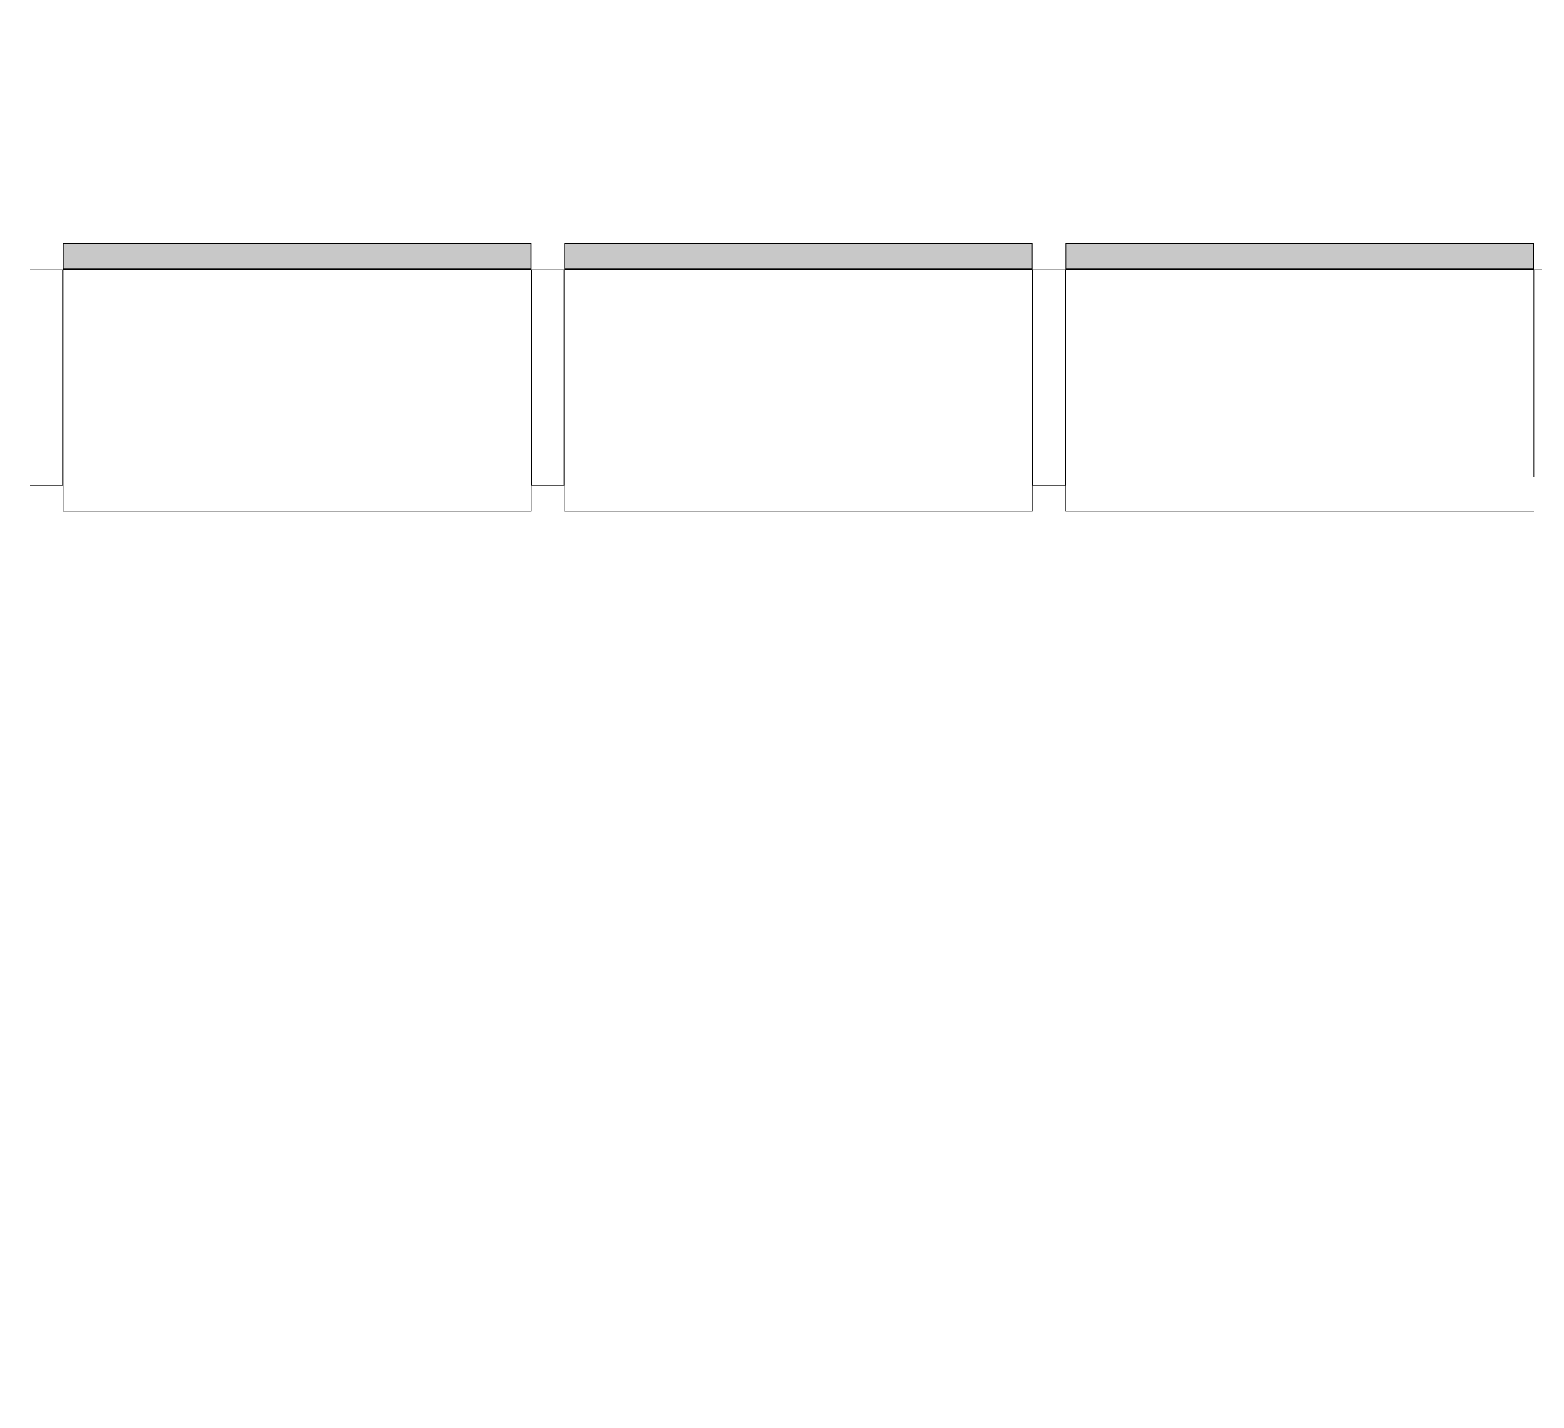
# Model space of a CAD drawing. Header units: millimetres. Extents: x -48147 to 1414029, y -496296 to 18123.
# Drawn here: x 1379226.7 to 1379455.9, y -490392.3 to -490183.8 of the extents above; entities that cross this region are included whole.
import ezdxf

# ---------------------------------------------------------------- set-up
doc = ezdxf.new("R2010")
doc.units = ezdxf.units.MM
doc.header["$MEASUREMENT"] = 0
doc.linetypes.add('Wipeout_Contour', pattern=[1000, 0, -1000])
doc.layers.add('New_A-35-M_FFE_Sanitary', color=7, linetype='Continuous')
for name, color, linetype, lineweight, true_color in [('New_A-35-M_FFE_Sanitary_Pen_No__104', 7, 'Continuous', 15, 0xa6a6a6), ('New_A-35-M_FFE_Sanitary_Pen_No__44', 7, 'Continuous', 35, 0x444444), ('New_A-35-M_FFE_Sanitary_Pen_No__64', 7, 'Continuous', 20, 0x606060)]:
    doc.layers.add(name, color=color, linetype=linetype, lineweight=lineweight, true_color=true_color)

# ---------------------------------------------------------------- blocks, each defined once
blk = doc.blocks.new('Section Elem_218_2', base_point=(1372879, -490836.73))
at = {"layer": 'New_A-35-M_FFE_Sanitary_Pen_No__44', "linetype": 'Continuous'}
for p, q in [((1379303.11, -490216.23), (1379231.73, -490216.23)), ((1379379.48, -490216.23), (1379308.11, -490216.23)), ((1379455.86, -490216.23), (1379384.48, -490216.23))]:
    blk.add_line(p, q, dxfattribs=at)
at = {"color": 254, "linetype": 'Wipeout_Contour', "lineweight": 0, "ltscale": 5855053.128363168}
blk.add_wipeout([(1379231.73, -490231.87), (1379226.73, -490231.87), (1379226.73, -490236.73), (1379231.73, -490236.73)], dxfattribs=at).dxf.layer = 'New_A-35-M_FFE_Sanitary'
at = {"color": 254, "linetype": 'Wipeout_Contour', "lineweight": 0, "ltscale": 5855340.986268137}
blk.add_wipeout([(1379303.11, -490236.73), (1379308.11, -490236.73), (1379308.11, -490231.87), (1379303.11, -490231.87)], dxfattribs=at).dxf.layer = 'New_A-35-M_FFE_Sanitary'
at = {"color": 254, "linetype": 'Wipeout_Contour', "lineweight": 0, "ltscale": 5855628.845969089}
blk.add_wipeout([(1379384.48, -490231.87), (1379379.48, -490231.87), (1379379.48, -490236.73), (1379384.48, -490236.73)], dxfattribs=at).dxf.layer = 'New_A-35-M_FFE_Sanitary'
at = {"color": 254, "linetype": 'Wipeout_Contour', "lineweight": 0, "ltscale": 8783908.525772393}
blk.add_wipeout([(1379455.86, -490246.03), (1379455.86, -490249.63), (1379459.62, -490249.63), (1379459.91, -490249.18), (1379461.71, -490247.38), (1379463.28, -490246.03)], dxfattribs=at).dxf.layer = 'New_A-35-M_FFE_Sanitary'
at = {"color": 254, "linetype": 'Wipeout_Contour', "lineweight": 0, "ltscale": 5855077.69584908}
blk.add_wipeout([(1379226.73, -490253.19), (1379231.73, -490253.19), (1379231.73, -490252.09), (1379226.73, -490252.09)], dxfattribs=at).dxf.layer = 'New_A-35-M_FFE_Sanitary'
at = {"color": 254, "linetype": 'Wipeout_Contour', "lineweight": 0, "ltscale": 5855365.552548733}
blk.add_wipeout([(1379308.11, -490252.09), (1379303.11, -490252.09), (1379303.11, -490253.19), (1379308.11, -490253.19)], dxfattribs=at).dxf.layer = 'New_A-35-M_FFE_Sanitary'
at = {"color": 254, "linetype": 'Wipeout_Contour', "lineweight": 0, "ltscale": 5855653.41103619}
blk.add_wipeout([(1379379.48, -490253.19), (1379384.48, -490253.19), (1379384.48, -490252.09), (1379379.48, -490252.09)], dxfattribs=at).dxf.layer = 'New_A-35-M_FFE_Sanitary'
at = {"color": 254, "linetype": 'Wipeout_Contour', "lineweight": 0, "ltscale": 5855046.902488761}
blk.add_wipeout([(1379231.73, -490227.44), (1379226.73, -490227.44), (1379226.73, -490231.87), (1379231.73, -490231.87)], dxfattribs=at).dxf.layer = 'New_A-35-M_FFE_Sanitary'
at = {"color": 254, "linetype": 'Wipeout_Contour', "lineweight": 0, "ltscale": 5855334.760699887}
blk.add_wipeout([(1379303.11, -490227.44), (1379303.11, -490231.87), (1379308.11, -490231.87), (1379308.11, -490227.44)], dxfattribs=at).dxf.layer = 'New_A-35-M_FFE_Sanitary'
at = {"color": 254, "linetype": 'Wipeout_Contour', "lineweight": 0, "ltscale": 5855622.620706968}
blk.add_wipeout([(1379379.48, -490227.44), (1379379.48, -490231.87), (1379384.48, -490231.87), (1379384.48, -490227.44)], dxfattribs=at).dxf.layer = 'New_A-35-M_FFE_Sanitary'
at = {"color": 254, "linetype": 'Wipeout_Contour', "lineweight": 0, "ltscale": 5855075.315446009}
blk.add_wipeout([(1379226.73, -490249.63), (1379226.73, -490252.09), (1379231.73, -490252.09), (1379231.73, -490249.63)], dxfattribs=at).dxf.layer = 'New_A-35-M_FFE_Sanitary'
at = {"color": 254, "linetype": 'Wipeout_Contour', "lineweight": 0, "ltscale": 5855363.172254149}
blk.add_wipeout([(1379308.11, -490249.63), (1379303.11, -490249.63), (1379303.11, -490252.09), (1379308.11, -490252.09)], dxfattribs=at).dxf.layer = 'New_A-35-M_FFE_Sanitary'
at = {"color": 254, "linetype": 'Wipeout_Contour', "lineweight": 0, "ltscale": 5855651.03086666}
blk.add_wipeout([(1379379.48, -490249.63), (1379379.48, -490252.09), (1379384.48, -490252.09), (1379384.48, -490249.63)], dxfattribs=at).dxf.layer = 'New_A-35-M_FFE_Sanitary'
at = {"color": 254, "linetype": 'Wipeout_Contour', "lineweight": 0, "ltscale": 5855041.519313635}
blk.add_wipeout([(1379231.73, -490223.83), (1379226.73, -490223.83), (1379226.73, -490227.44), (1379231.73, -490227.44)], dxfattribs=at).dxf.layer = 'New_A-35-M_FFE_Sanitary'
at = {"color": 254, "linetype": 'Wipeout_Contour', "lineweight": 0, "ltscale": 5855329.377789539}
blk.add_wipeout([(1379303.11, -490223.83), (1379303.11, -490227.44), (1379308.11, -490227.44), (1379308.11, -490223.83)], dxfattribs=at).dxf.layer = 'New_A-35-M_FFE_Sanitary'
at = {"color": 254, "linetype": 'Wipeout_Contour', "lineweight": 0, "ltscale": 5855617.238061372}
blk.add_wipeout([(1379379.48, -490223.83), (1379379.48, -490227.44), (1379384.48, -490227.44), (1379384.48, -490223.83)], dxfattribs=at).dxf.layer = 'New_A-35-M_FFE_Sanitary'
at = {"color": 254, "linetype": 'Wipeout_Contour', "lineweight": 0, "ltscale": 5855071.253074962}
blk.add_wipeout([(1379231.73, -490246.03), (1379226.73, -490246.03), (1379226.73, -490249.63), (1379231.73, -490249.63)], dxfattribs=at).dxf.layer = 'New_A-35-M_FFE_Sanitary'
at = {"color": 254, "linetype": 'Wipeout_Contour', "lineweight": 0, "ltscale": 5855359.110089112}
blk.add_wipeout([(1379303.11, -490246.03), (1379303.11, -490249.63), (1379308.11, -490249.63), (1379308.11, -490246.03)], dxfattribs=at).dxf.layer = 'New_A-35-M_FFE_Sanitary'
at = {"color": 254, "linetype": 'Wipeout_Contour', "lineweight": 0, "ltscale": 5855646.968893984}
blk.add_wipeout([(1379379.48, -490249.63), (1379384.48, -490249.63), (1379384.48, -490246.03), (1379379.48, -490246.03)], dxfattribs=at).dxf.layer = 'New_A-35-M_FFE_Sanitary'
at = {"color": 254, "linetype": 'Wipeout_Contour', "lineweight": 0, "ltscale": 5855037.457130767}
blk.add_wipeout([(1379231.73, -490221.37), (1379226.73, -490221.37), (1379226.73, -490223.83), (1379231.73, -490223.83)], dxfattribs=at).dxf.layer = 'New_A-35-M_FFE_Sanitary'
at = {"color": 254, "linetype": 'Wipeout_Contour', "lineweight": 0, "ltscale": 5855325.315806542}
blk.add_wipeout([(1379303.11, -490221.37), (1379303.11, -490223.83), (1379308.11, -490223.83), (1379308.11, -490221.37)], dxfattribs=at).dxf.layer = 'New_A-35-M_FFE_Sanitary'
at = {"color": 254, "linetype": 'Wipeout_Contour', "lineweight": 0, "ltscale": 5855613.176269937}
blk.add_wipeout([(1379379.48, -490221.37), (1379379.48, -490223.83), (1379384.48, -490223.83), (1379384.48, -490221.37)], dxfattribs=at).dxf.layer = 'New_A-35-M_FFE_Sanitary'
at = {"color": 254, "linetype": 'Wipeout_Contour', "lineweight": 0, "ltscale": 5855065.869717561}
blk.add_wipeout([(1379231.73, -490241.6), (1379226.73, -490241.6), (1379226.73, -490246.03), (1379231.73, -490246.03)], dxfattribs=at).dxf.layer = 'New_A-35-M_FFE_Sanitary'
at = {"color": 254, "linetype": 'Wipeout_Contour', "lineweight": 0, "ltscale": 5855353.727005553}
blk.add_wipeout([(1379303.11, -490241.6), (1379303.11, -490246.03), (1379308.11, -490246.03), (1379308.11, -490241.6)], dxfattribs=at).dxf.layer = 'New_A-35-M_FFE_Sanitary'
at = {"color": 254, "linetype": 'Wipeout_Contour', "lineweight": 0, "ltscale": 5855641.586075957}
blk.add_wipeout([(1379379.48, -490246.03), (1379384.48, -490246.03), (1379384.48, -490241.6), (1379379.48, -490241.6)], dxfattribs=at).dxf.layer = 'New_A-35-M_FFE_Sanitary'
at = {"color": 254, "linetype": 'Wipeout_Contour', "lineweight": 0, "ltscale": 5855035.076856756}
blk.add_wipeout([(1379226.73, -490221.37), (1379231.73, -490221.37), (1379231.73, -490220.28), (1379226.73, -490220.28)], dxfattribs=at).dxf.layer = 'New_A-35-M_FFE_Sanitary'
at = {"color": 254, "linetype": 'Wipeout_Contour', "lineweight": 0, "ltscale": 5855322.935649736}
blk.add_wipeout([(1379303.11, -490220.28), (1379303.11, -490221.37), (1379308.11, -490221.37), (1379308.11, -490220.28)], dxfattribs=at).dxf.layer = 'New_A-35-M_FFE_Sanitary'
at = {"color": 254, "linetype": 'Wipeout_Contour', "lineweight": 0, "ltscale": 5855610.796230327}
blk.add_wipeout([(1379384.48, -490220.28), (1379379.48, -490220.28), (1379379.48, -490221.37), (1379384.48, -490221.37)], dxfattribs=at).dxf.layer = 'New_A-35-M_FFE_Sanitary'
at = {"color": 254, "linetype": 'Wipeout_Contour', "lineweight": 0, "ltscale": 5855059.643744444}
blk.add_wipeout([(1379226.73, -490236.73), (1379226.73, -490241.6), (1379231.73, -490241.6), (1379231.73, -490236.73)], dxfattribs=at).dxf.layer = 'New_A-35-M_FFE_Sanitary'
at = {"color": 254, "linetype": 'Wipeout_Contour', "lineweight": 0, "ltscale": 5855347.501329467}
blk.add_wipeout([(1379308.11, -490236.73), (1379303.11, -490236.73), (1379303.11, -490241.6), (1379308.11, -490241.6)], dxfattribs=at).dxf.layer = 'New_A-35-M_FFE_Sanitary'
at = {"color": 254, "linetype": 'Wipeout_Contour', "lineweight": 0, "ltscale": 5855635.360710499}
blk.add_wipeout([(1379379.48, -490241.6), (1379384.48, -490241.6), (1379384.48, -490236.73), (1379379.48, -490236.73)], dxfattribs=at).dxf.layer = 'New_A-35-M_FFE_Sanitary'
at = {"color": 254, "linetype": 'Wipeout_Contour', "lineweight": 0, "ltscale": 5855189.263138608}
blk.add_wipeout([(1379303.11, -490220.23), (1379231.73, -490220.23), (1379231.73, -490236.73), (1379303.11, -490236.73)], dxfattribs=at).dxf.layer = 'New_A-35-M_FFE_Sanitary'
at = {"color": 254, "linetype": 'Wipeout_Contour', "lineweight": 0, "ltscale": 5855477.122325622}
blk.add_wipeout([(1379379.48, -490220.23), (1379308.11, -490220.23), (1379308.11, -490236.73), (1379379.48, -490236.73)], dxfattribs=at).dxf.layer = 'New_A-35-M_FFE_Sanitary'
at = {"color": 254, "linetype": 'Wipeout_Contour', "lineweight": 0, "ltscale": 5855764.983300162}
blk.add_wipeout([(1379455.86, -490220.23), (1379384.48, -490220.23), (1379384.48, -490236.73), (1379455.86, -490236.73)], dxfattribs=at).dxf.layer = 'New_A-35-M_FFE_Sanitary'
at = {"layer": 'New_A-35-M_FFE_Sanitary_Pen_No__104', "linetype": 'Continuous'}
for points in [[(1379303.11, -490220.23), (1379303.11, -490216.23), (1379231.73, -490216.23), (1379231.73, -490220.23)], [(1379379.48, -490220.23), (1379379.48, -490216.23), (1379308.11, -490216.23), (1379308.11, -490220.23)], [(1379455.86, -490220.23), (1379455.86, -490216.23), (1379384.48, -490216.23), (1379384.48, -490220.23)]]:
    blk.add_hatch(color=256, dxfattribs=at).paths.add_polyline_path(points)
at = {"layer": 'New_A-35-M_FFE_Sanitary_Pen_No__44', "linetype": 'Continuous'}
for p, q in [((1379231.73, -490216.23), (1379231.73, -490220.23)), ((1379303.11, -490216.23), (1379303.11, -490220.23)), ((1379308.11, -490216.23), (1379308.11, -490220.23)), ((1379379.48, -490216.23), (1379379.48, -490220.23)), ((1379384.48, -490216.23), (1379384.48, -490220.23)), ((1379455.86, -490216.23), (1379455.86, -490220.23)), ((1379303.11, -490220.23), (1379231.73, -490220.23)), ((1379379.48, -490220.23), (1379308.11, -490220.23)), ((1379455.86, -490220.23), (1379384.48, -490220.23))]:
    blk.add_line(p, q, dxfattribs=at)
at = {"layer": 'New_A-35-M_FFE_Sanitary_Pen_No__64', "linetype": 'Continuous'}
for p, q in [((1379226.73, -490220.28), (1379231.73, -490220.28)), ((1379303.11, -490220.28), (1379308.11, -490220.28)), ((1379379.48, -490220.28), (1379384.48, -490220.28)), ((1379455.86, -490220.28), (1379521.86, -490220.28))]:
    blk.add_line(p, q, dxfattribs=at)
at = {"color": 254, "linetype": 'Wipeout_Contour', "lineweight": 0, "ltscale": 5855204.072634145}
blk.add_wipeout([(1379303.11, -490236.73), (1379231.73, -490236.73), (1379231.73, -490242.34), (1379303.11, -490242.34)], dxfattribs=at).dxf.layer = 'New_A-35-M_FFE_Sanitary'
at = {"color": 254, "linetype": 'Wipeout_Contour', "lineweight": 0, "ltscale": 5855491.931093113}
blk.add_wipeout([(1379379.48, -490236.73), (1379308.11, -490236.73), (1379308.11, -490242.34), (1379379.48, -490242.34)], dxfattribs=at).dxf.layer = 'New_A-35-M_FFE_Sanitary'
at = {"color": 254, "linetype": 'Wipeout_Contour', "lineweight": 0, "ltscale": 5855779.791339677}
blk.add_wipeout([(1379455.86, -490236.73), (1379384.48, -490236.73), (1379384.48, -490242.34), (1379455.86, -490242.34)], dxfattribs=at).dxf.layer = 'New_A-35-M_FFE_Sanitary'
at = {"layer": 'New_A-35-M_FFE_Sanitary_Pen_No__64', "linetype": 'Continuous'}
for p, q in [((1379231.73, -490220.23), (1379231.73, -490236.73)), ((1379303.11, -490220.23), (1379303.11, -490236.73)), ((1379308.11, -490220.23), (1379308.11, -490236.73)), ((1379379.48, -490220.23), (1379379.48, -490236.73)), ((1379384.48, -490220.23), (1379384.48, -490236.73)), ((1379455.86, -490220.23), (1379455.86, -490236.73))]:
    blk.add_line(p, q, dxfattribs=at)
at = {"color": 254, "linetype": 'Wipeout_Contour', "lineweight": 0, "ltscale": 5855211.301241086}
blk.add_wipeout([(1379303.11, -490242.34), (1379231.73, -490242.34), (1379231.73, -490247.52), (1379303.11, -490247.52)], dxfattribs=at).dxf.layer = 'New_A-35-M_FFE_Sanitary'
at = {"color": 254, "linetype": 'Wipeout_Contour', "lineweight": 0, "ltscale": 5855499.159344694}
blk.add_wipeout([(1379379.48, -490242.34), (1379308.11, -490242.34), (1379308.11, -490247.52), (1379379.48, -490247.52)], dxfattribs=at).dxf.layer = 'New_A-35-M_FFE_Sanitary'
at = {"color": 254, "linetype": 'Wipeout_Contour', "lineweight": 0, "ltscale": 5855787.019235929}
blk.add_wipeout([(1379455.86, -490242.34), (1379384.48, -490242.34), (1379384.48, -490247.52), (1379455.86, -490247.52)], dxfattribs=at).dxf.layer = 'New_A-35-M_FFE_Sanitary'
at = {"layer": 'New_A-35-M_FFE_Sanitary_Pen_No__64', "linetype": 'Continuous'}
for p, q in [((1379231.73, -490236.73), (1379231.73, -490242.34)), ((1379303.11, -490236.73), (1379303.11, -490242.34)), ((1379308.11, -490236.73), (1379308.11, -490242.34)), ((1379379.48, -490236.73), (1379379.48, -490242.34)), ((1379384.48, -490236.73), (1379384.48, -490242.34)), ((1379455.86, -490236.73), (1379455.86, -490242.34))]:
    blk.add_line(p, q, dxfattribs=at)
at = {"color": 254, "linetype": 'Wipeout_Contour', "lineweight": 0, "ltscale": 5855217.691111433}
blk.add_wipeout([(1379303.11, -490247.52), (1379231.73, -490247.52), (1379231.73, -490251.88), (1379303.11, -490251.88)], dxfattribs=at).dxf.layer = 'New_A-35-M_FFE_Sanitary'
at = {"color": 254, "linetype": 'Wipeout_Contour', "lineweight": 0, "ltscale": 5855505.548900913}
blk.add_wipeout([(1379379.48, -490247.52), (1379308.11, -490247.52), (1379308.11, -490251.88), (1379379.48, -490251.88)], dxfattribs=at).dxf.layer = 'New_A-35-M_FFE_Sanitary'
at = {"color": 254, "linetype": 'Wipeout_Contour', "lineweight": 0, "ltscale": 5855793.408478049}
blk.add_wipeout([(1379455.86, -490247.52), (1379384.48, -490247.52), (1379384.48, -490251.88), (1379455.86, -490251.88)], dxfattribs=at).dxf.layer = 'New_A-35-M_FFE_Sanitary'
at = {"layer": 'New_A-35-M_FFE_Sanitary_Pen_No__64', "linetype": 'Continuous'}
for p, q in [((1379231.73, -490242.34), (1379231.73, -490247.52)), ((1379303.11, -490242.34), (1379303.11, -490247.52)), ((1379308.11, -490242.34), (1379308.11, -490247.52)), ((1379379.48, -490242.34), (1379379.48, -490247.52)), ((1379384.48, -490242.34), (1379384.48, -490247.52)), ((1379455.86, -490242.34), (1379455.86, -490247.52))]:
    blk.add_line(p, q, dxfattribs=at)
at = {"color": 254, "linetype": 'Wipeout_Contour', "lineweight": 0, "ltscale": 5855222.754359993}
blk.add_wipeout([(1379303.11, -490251.88), (1379231.73, -490251.88), (1379231.73, -490255.08), (1379303.11, -490255.08)], dxfattribs=at).dxf.layer = 'New_A-35-M_FFE_Sanitary'
at = {"color": 254, "linetype": 'Wipeout_Contour', "lineweight": 0, "ltscale": 5855510.611900564}
blk.add_wipeout([(1379379.48, -490251.88), (1379308.11, -490251.88), (1379308.11, -490255.08), (1379379.48, -490255.08)], dxfattribs=at).dxf.layer = 'New_A-35-M_FFE_Sanitary'
at = {"color": 254, "linetype": 'Wipeout_Contour', "lineweight": 0, "ltscale": 5855798.471228813}
blk.add_wipeout([(1379455.86, -490251.88), (1379384.48, -490251.88), (1379384.48, -490255.08), (1379455.86, -490255.08)], dxfattribs=at).dxf.layer = 'New_A-35-M_FFE_Sanitary'
at = {"layer": 'New_A-35-M_FFE_Sanitary_Pen_No__64', "linetype": 'Continuous'}
for p, q in [((1379231.73, -490247.52), (1379231.73, -490251.88)), ((1379303.11, -490247.52), (1379303.11, -490251.88)), ((1379308.11, -490247.52), (1379308.11, -490251.88)), ((1379379.48, -490247.52), (1379379.48, -490251.88)), ((1379384.48, -490247.52), (1379384.48, -490251.88)), ((1379455.86, -490247.52), (1379455.86, -490251.88)), ((1379226.73, -490253.19), (1379231.73, -490253.19)), ((1379303.11, -490253.19), (1379308.11, -490253.19)), ((1379379.48, -490253.19), (1379384.48, -490253.19))]:
    blk.add_line(p, q, dxfattribs=at)
at = {"color": 254, "linetype": 'Wipeout_Contour', "lineweight": 0, "ltscale": 5855226.104384427}
blk.add_wipeout([(1379303.11, -490255.08), (1379231.73, -490255.08), (1379231.73, -490256.88), (1379303.11, -490256.88)], dxfattribs=at).dxf.layer = 'New_A-35-M_FFE_Sanitary'
at = {"color": 254, "linetype": 'Wipeout_Contour', "lineweight": 0, "ltscale": 5855513.96176031}
blk.add_wipeout([(1379379.48, -490255.08), (1379308.11, -490255.08), (1379308.11, -490256.88), (1379379.48, -490256.88)], dxfattribs=at).dxf.layer = 'New_A-35-M_FFE_Sanitary'
at = {"color": 254, "linetype": 'Wipeout_Contour', "lineweight": 0, "ltscale": 5855801.820923886}
blk.add_wipeout([(1379455.86, -490255.08), (1379384.48, -490255.08), (1379384.48, -490256.88), (1379455.86, -490256.88)], dxfattribs=at).dxf.layer = 'New_A-35-M_FFE_Sanitary'
at = {"layer": 'New_A-35-M_FFE_Sanitary_Pen_No__64', "linetype": 'Continuous'}
for p, q in [((1379231.73, -490251.88), (1379231.73, -490255.08)), ((1379303.11, -490251.88), (1379303.11, -490255.08)), ((1379308.11, -490251.88), (1379308.11, -490255.08)), ((1379379.48, -490251.88), (1379379.48, -490255.08)), ((1379384.48, -490251.88), (1379384.48, -490255.08))]:
    blk.add_line(p, q, dxfattribs=at)
at = {"color": 254, "linetype": 'Wipeout_Contour', "lineweight": 0, "ltscale": 5855227.485390776}
blk.add_wipeout([(1379303.11, -490256.88), (1379231.73, -490256.88), (1379231.73, -490257.14), (1379303.11, -490257.14)], dxfattribs=at).dxf.layer = 'New_A-35-M_FFE_Sanitary'
at = {"color": 254, "linetype": 'Wipeout_Contour', "lineweight": 0, "ltscale": 5855515.342698769}
blk.add_wipeout([(1379379.48, -490256.88), (1379308.11, -490256.88), (1379308.11, -490257.14), (1379379.48, -490257.14)], dxfattribs=at).dxf.layer = 'New_A-35-M_FFE_Sanitary'
at = {"color": 254, "linetype": 'Wipeout_Contour', "lineweight": 0, "ltscale": 5855803.201794461}
blk.add_wipeout([(1379455.86, -490256.88), (1379384.48, -490256.88), (1379384.48, -490257.14), (1379455.86, -490257.14)], dxfattribs=at).dxf.layer = 'New_A-35-M_FFE_Sanitary'
at = {"layer": 'New_A-35-M_FFE_Sanitary_Pen_No__64', "linetype": 'Continuous'}
for p, q in [((1379231.73, -490255.08), (1379231.73, -490256.88)), ((1379303.11, -490255.08), (1379303.11, -490256.88)), ((1379308.11, -490255.08), (1379308.11, -490256.88)), ((1379379.48, -490255.08), (1379379.48, -490256.88)), ((1379384.48, -490255.08), (1379384.48, -490256.88)), ((1379231.73, -490256.88), (1379231.73, -490257.14)), ((1379303.11, -490257.14), (1379231.73, -490257.14)), ((1379303.11, -490256.88), (1379303.11, -490257.14)), ((1379308.11, -490256.88), (1379308.11, -490257.14)), ((1379379.48, -490257.14), (1379308.11, -490257.14)), ((1379379.48, -490256.88), (1379379.48, -490257.14)), ((1379384.48, -490256.88), (1379384.48, -490257.14)), ((1379455.86, -490257.14), (1379384.48, -490257.14))]:
    blk.add_line(p, q, dxfattribs=at)
blk = doc.blocks.new('Section Elem_222_2', base_point=(1372879, -490836.73))
at = {"color": 254, "linetype": 'Wipeout_Contour', "lineweight": 0, "ltscale": 103931669.8395769}
blk.add_wipeout([(1379050.36, -488678.78), (1379052.36, -488678.78), (1379052.36, -490811.73), (1379050.36, -490811.73), (1379050.36, -490813.73), (1379547.89, -490813.73), (1379547.89, -490361.11), (1379535.17, -490358.58), (1379521.91, -490354.08), (1379509.36, -490347.89), (1379497.73, -490340.11), (1379487.2, -490330.89), (1379477.98, -490320.36), (1379470.2, -490308.73), (1379464.01, -490296.18), (1379459.51, -490282.92), (1379456.78, -490269.2), (1379455.87, -490255.23), (1379456.04, -490255.23), (1379456.04, -490253.19), (1379455.86, -490253.19), (1379455.86, -490257.14), (1379384.48, -490257.14), (1379384.48, -490253.19), (1379379.48, -490253.19), (1379379.48, -490257.14), (1379308.11, -490257.14), (1379308.11, -490253.19), (1379303.11, -490253.19), (1379303.11, -490257.14), (1379231.73, -490257.14), (1379231.73, -490253.19), (1379226.73, -490253.19), (1379226.73, -490257.14), (1379155.36, -490257.14), (1379155.36, -490253.19), (1379123.59, -490253.19), (1379118.69, -490252.82), (1379114.11, -490251.02), (1379110.26, -490247.96), (1379107.49, -490243.89), (1379106.04, -490239.19), (1379106.04, -490234.27), (1379107.49, -490229.57), (1379110.26, -490225.51), (1379114.11, -490222.44), (1379118.69, -490220.65), (1379123.59, -490220.28), (1379155.36, -490220.28), (1379155.36, -490216.23), (1379226.73, -490216.23), (1379226.73, -490220.28), (1379231.73, -490220.28), (1379231.73, -490216.23), (1379303.11, -490216.23), (1379303.11, -490220.28), (1379308.11, -490220.28), (1379308.11, -490216.23), (1379379.48, -490216.23), (1379379.48, -490220.28), (1379384.48, -490220.28), (1379384.48, -490216.23), (1379455.86, -490216.23), (1379455.86, -490220.28), (1379530.41, -490220.28), (1379532.11, -490218.98), (1379537.05, -490216.93), (1379542.36, -490216.23), (1379547.89, -490216.23), (1379547.89, -488676.78), (1379050.36, -488676.78)], dxfattribs=at).dxf.layer = 'New_A-35-M_FFE_Sanitary'

msp = doc.modelspace()

# ---------------------------------------------------------------- block references
at = {"layer": 'New_A-35-M_FFE_Sanitary'}
msp.add_blockref('Section Elem_218_2', (1372879, -490836.73), dxfattribs=at)

# ---------------------------------------------------------------- next in the draw order: block references
msp.add_blockref('Section Elem_222_2', (1372879, -490836.73), dxfattribs=at)

doc.saveas('drawing.dxf')
